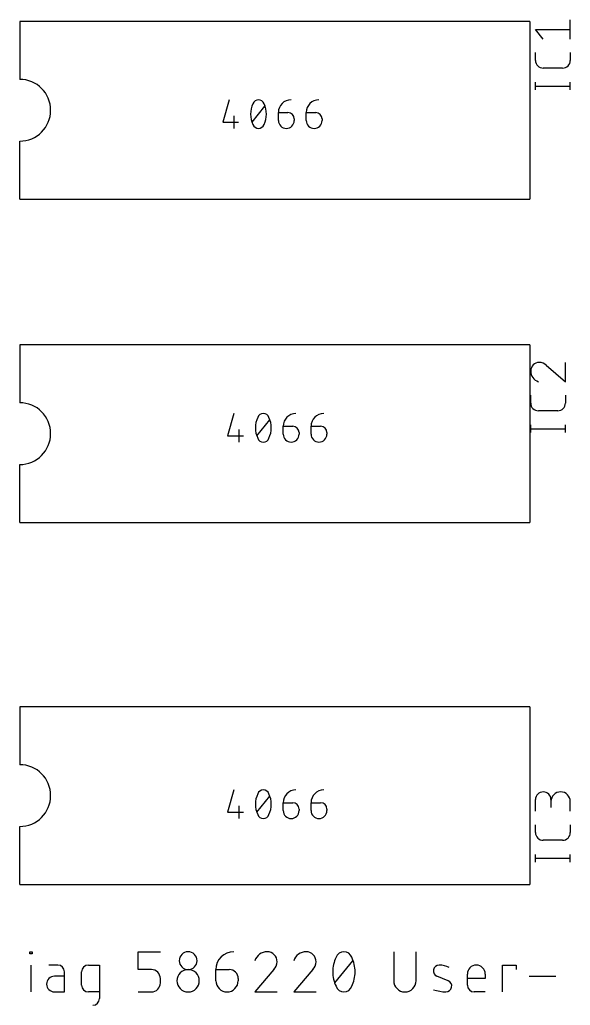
# Model space of a CAD drawing. Extents: x -7.6 to 60.9, y -11.6 to 79.9.
# Drawn here: x 15.91 to 34, y 8.34 to 40.76 of the extents above; entities that cross this region are included whole.
import ezdxf

# ---------------------------------------------------------------- set-up
doc = ezdxf.new("R2010")
doc.units = 0
doc.layers.add('21', color=253, linetype='CONTINUOUS')
doc.layers.add('25', color=253, linetype='CONTINUOUS')

msp = doc.modelspace()

# ---------------------------------------------------------------- linework, layer by layer
at = {"layer": '21'}
for p, q in [((32.6707, 40.7035), (15.9068, 40.7035)), ((15.9068, 40.7035), (15.9068, 38.7985)), ((32.6707, 40.7035), (32.6707, 34.8615)), ((15.9068, 34.8615), (15.9068, 36.7665)), ((15.9068, 34.8615), (32.6707, 34.8615)), ((32.6707, 30.0673), (15.9068, 30.0673)), ((15.9068, 30.0673), (15.9068, 28.1623)), ((32.6707, 30.0673), (32.6707, 24.2253)), ((15.9068, 24.2253), (15.9068, 26.1303)), ((15.9068, 24.2253), (32.6707, 24.2253)), ((32.6707, 18.161), (15.9068, 18.161)), ((15.9068, 18.161), (15.9068, 16.256)), ((32.6707, 18.161), (32.6707, 12.319)), ((15.9068, 12.319), (15.9068, 14.224)), ((15.9068, 12.319), (32.6707, 12.319)), ((16.2423, 10.0295), (16.2423, 10.1029)), ((16.2423, 10.1029), (16.3157, 10.1029)), ((16.3157, 10.1029), (16.3157, 10.0295)), ((19.7952, 9.5158), (19.7952, 10.1029)), ((19.7952, 10.1029), (20.529, 10.1029)), ((28.2016, 10.1029), (28.2016, 9.1489)), ((28.9354, 9.1489), (28.9354, 10.1029)), ((16.3157, 10.0295), (16.2423, 10.0295)), ((26.2694, 9.0756), (26.8564, 9.8093)), ((16.279, 8.782), (16.279, 9.6626)), ((17.1569, 9.6626), (16.8634, 9.6626)), ((17.377, 8.782), (17.377, 9.4425)), ((17.9421, 9.0022), (17.9421, 9.4425)), ((18.1623, 9.6626), (18.5291, 9.6626)), ((18.5291, 9.6626), (18.5291, 8.5619)), ((20.2355, 9.5158), (19.7952, 9.5158)), ((22.3555, 9.5158), (22.7958, 9.5158)), ((22.3555, 9.1489), (22.3555, 9.5158)), ((24.2594, 9.5158), (23.6357, 8.782)), ((25.5396, 9.5158), (24.9159, 8.782)), ((31.7811, 8.782), (31.7811, 9.6626)), ((31.7811, 9.6626), (32.2214, 9.6626)), ((32.2214, 9.6626), (32.2214, 9.5158)), ((17.377, 9.2957), (17.0468, 9.2957)), ((20.529, 9.0756), (20.529, 9.2223)), ((23.0893, 9.2223), (23.0893, 9.1489)), ((29.9894, 9.1489), (29.6225, 9.2957)), ((30.6219, 9.0022), (30.6219, 9.3691)), ((31.2089, 9.2223), (30.6219, 9.2223)), ((31.2089, 9.3691), (31.2089, 9.2223)), ((32.6514, 9.2957), (33.532, 9.2957)), ((17.0468, 8.782), (17.377, 8.782)), ((18.5291, 8.782), (18.1623, 8.782)), ((19.7952, 8.782), (20.2355, 8.782)), ((23.6357, 8.782), (24.3695, 8.782)), ((24.9159, 8.782), (25.6496, 8.782)), ((31.2089, 8.782), (30.8421, 8.782))]:
    msp.add_line(p, q, dxfattribs=at)
for centre, radius, start, end in [((15.9068, 37.7825), 1.016, 270, 90), ((15.9068, 27.1463), 1.016, 270, 90), ((15.9068, 15.24), 1.016, 270, 90), ((21.4423, 9.8093), 0.2935, 0, 180), ((22.9426, 9.5158), 0.587, 90.0003, 180), ((24.0393, 9.6786), 0.4242, 89.9999, 162.0555), ((24.0393, 9.7727), 0.3302, 0, 90), ((25.3194, 9.6786), 0.4242, 89.9999, 162.0555), ((25.3194, 9.7727), 0.3302, 0, 90), ((26.5629, 9.8314), 0.2715, 90.0001, 161.0754), ((26.5629, 9.8314), 0.2715, 18.9239, 89.9999), ((21.4423, 9.8093), 0.2935, 180, 0), ((24.0148, 9.7727), 0.3547, 313.6037, 360), ((25.295, 9.7727), 0.3547, 313.6037, 360), ((27.2844, 9.4425), 1.0884, 154.0108, 180.0001), ((25.8414, 9.4425), 1.0884, 359.9999, 25.9892), ((17.1569, 9.4425), 0.2201, 0, 90), ((18.1623, 9.4425), 0.2201, 90, 180), ((20.2355, 9.2223), 0.2935, 0, 90), ((21.4423, 9.1489), 0.3669, 0, 180), ((22.7958, 9.2223), 0.2935, 0, 90), ((27.2845, 9.4425), 1.0884, 180, 205.989), ((25.8413, 9.4425), 1.0885, 334.011, 360), ((29.6932, 9.4723), 0.1903, 89.1812, 248.1987), ((29.684, 8.8294), 0.8333, 65.7611, 89.1812), ((30.9154, 9.3691), 0.2935, 0, 180), ((17.0468, 9.0389), 0.2568, 90, 270), ((21.4423, 9.1489), 0.3669, 180, 0), ((22.7224, 9.1489), 0.3669, 180, 0), ((28.5685, 9.1489), 0.3669, 180, 0), ((29.9188, 8.9723), 0.1903, 269.1812, 68.1987), ((18.1623, 9.0022), 0.2201, 180, 270), ((20.2355, 9.0756), 0.2935, 270, 0.0006), ((26.5629, 9.0536), 0.2715, 198.925, 269.9998), ((26.5629, 9.0535), 0.2715, 269.9999, 341.0753), ((29.9338, 10.0264), 1.2445, 250.2099, 269.1812), ((30.8421, 9.0022), 0.2201, 180, 270), ((18.309, 8.5619), 0.2201, 270.0008, 0)]:
    msp.add_arc(centre, radius, start, end, dxfattribs=at)
at = {"layer": '25'}
for p, q in [((34.0042, 40.1256), (34.0042, 40.7606)), ((33.1153, 40.1256), (32.8612, 40.4431)), ((32.8612, 40.4431), (34.0042, 40.4431)), ((32.8612, 39.4234), (32.8612, 39.6774)), ((34.0042, 39.6774), (34.0042, 39.4234)), ((33.7503, 39.1694), (33.1153, 39.1694)), ((32.8612, 38.4492), (32.8612, 38.7033)), ((34.0042, 38.4492), (34.0042, 38.7033)), ((32.8612, 38.5763), (34.0042, 38.5763)), ((22.7894, 38.1254), (22.5806, 37.3944)), ((23.5472, 37.3944), (23.9649, 37.9166)), ((24.4094, 37.7077), (24.7227, 37.7077)), ((24.4094, 37.4467), (24.4094, 37.7077)), ((25.3238, 37.7077), (25.6371, 37.7077)), ((25.3238, 37.4467), (25.3238, 37.7077)), ((22.5806, 37.3944), (23.1027, 37.3944)), ((22.9461, 37.6033), (22.9461, 37.1856)), ((24.9315, 37.4989), (24.9315, 37.4467)), ((25.8459, 37.4989), (25.8459, 37.4467)), ((33.2105, 29.3941), (33.8455, 28.8544)), ((33.8455, 28.8544), (33.8455, 29.4894)), ((32.7025, 28.1522), (32.7025, 28.4062)), ((33.8455, 28.4062), (33.8455, 28.1522)), ((33.5915, 27.8982), (32.9565, 27.8982)), ((22.9482, 27.8067), (22.7394, 27.0757)), ((23.706, 27.0757), (24.1236, 27.5978)), ((23.1048, 27.2845), (23.1048, 26.8669)), ((24.5681, 27.389), (24.8814, 27.389)), ((24.5681, 27.1279), (24.5681, 27.389)), ((25.4825, 27.389), (25.7958, 27.389)), ((25.4825, 27.1279), (25.4825, 27.389)), ((32.7025, 27.178), (32.7025, 27.432)), ((32.7025, 27.305), (33.8455, 27.305)), ((33.8455, 27.178), (33.8455, 27.432)), ((22.7394, 27.0757), (23.2615, 27.0757)), ((25.0903, 27.1801), (25.0903, 27.1279)), ((26.0047, 27.1801), (26.0047, 27.1279)), ((22.9482, 15.4242), (22.7394, 14.6932)), ((23.706, 14.6932), (24.1236, 15.2153)), ((24.5681, 15.0065), (24.8814, 15.0065)), ((24.5681, 14.7454), (24.5681, 15.0065)), ((25.4825, 15.0065), (25.7958, 15.0065)), ((25.4825, 14.7454), (25.4825, 15.0065)), ((32.8612, 14.7256), (32.8612, 15.1066)), ((33.3693, 15.1066), (33.3693, 14.8526)), ((34.0042, 14.7256), (34.0042, 15.0431)), ((22.7394, 14.6932), (23.2615, 14.6932)), ((23.1048, 14.902), (23.1048, 14.4844)), ((25.0903, 14.7976), (25.0903, 14.7454)), ((26.0047, 14.7976), (26.0047, 14.7454)), ((32.8612, 14.0234), (32.8612, 14.2774)), ((34.0042, 14.2774), (34.0042, 14.0234)), ((33.7503, 13.7694), (33.1153, 13.7694)), ((32.8612, 13.0493), (32.8612, 13.3033)), ((34.0042, 13.0493), (34.0042, 13.3033)), ((32.8612, 13.1763), (34.0042, 13.1763))]:
    msp.add_line(p, q, dxfattribs=at)
for centre, radius, start, end in [((33.1153, 39.4234), 0.254, 180, 270), ((33.7503, 39.4234), 0.254, 270, 0), ((24.2695, 37.6555), 0.7745, 154.011, 180.0001), ((23.7561, 37.9322), 0.1932, 90.0003, 161.0756), ((23.7561, 37.9322), 0.1932, 18.9247, 90.0003), ((23.2426, 37.6555), 0.7745, 359.9999, 25.989), ((24.8271, 37.7077), 0.4177, 90.0004, 180), ((25.7415, 37.7077), 0.4177, 90.0004, 180), ((24.2695, 37.6555), 0.7745, 180, 205.9887), ((23.2426, 37.6555), 0.7745, 334.0113, 360), ((24.7227, 37.4989), 0.2088, 0, 90), ((25.6371, 37.4989), 0.2088, 0, 90), ((23.7561, 37.3788), 0.1932, 198.9255, 269.9999), ((23.7561, 37.3788), 0.1932, 270, 341.0747), ((24.6704, 37.4467), 0.2611, 180, 0), ((25.5848, 37.4467), 0.2611, 180, 0), ((32.9883, 29.2036), 0.2858, 90, 180), ((33.0696, 29.2036), 0.3671, 180, 252.0547), ((32.9883, 29.1825), 0.3069, 43.6027, 90.0001), ((32.9565, 28.1522), 0.254, 180, 270), ((33.5915, 28.1522), 0.254, 270, 0), ((24.4282, 27.3368), 0.7745, 154.011, 180.0001), ((23.9148, 27.6135), 0.1932, 90.0003, 161.0756), ((23.9148, 27.6135), 0.1932, 18.9247, 90.0003), ((23.4014, 27.3368), 0.7745, 359.9999, 25.989), ((24.9858, 27.389), 0.4177, 90.0004, 180), ((25.9002, 27.389), 0.4177, 90.0004, 180), ((24.4282, 27.3368), 0.7745, 180, 205.9887), ((23.4014, 27.3368), 0.7745, 334.0113, 360), ((24.8814, 27.1801), 0.2088, 0, 90), ((25.7958, 27.1801), 0.2088, 0, 90), ((23.9148, 27.06), 0.1932, 198.9255, 269.9999), ((23.9148, 27.06), 0.1932, 270, 341.0747), ((24.8292, 27.1279), 0.2611, 180, 0), ((25.7436, 27.1279), 0.2611, 180, 0), ((24.4282, 14.9543), 0.7745, 154.011, 180.0001), ((23.9148, 15.231), 0.1932, 90.0003, 161.0756), ((23.9148, 15.231), 0.1932, 18.9247, 90.0003), ((23.4014, 14.9543), 0.7745, 359.9999, 25.989), ((24.9858, 15.0065), 0.4177, 90.0004, 180), ((25.9002, 15.0065), 0.4177, 90.0004, 180), ((33.1153, 15.1066), 0.254, 0, 180), ((33.6868, 15.0431), 0.3175, 0, 180), ((24.4282, 14.9543), 0.7745, 180, 205.9887), ((23.4014, 14.9543), 0.7745, 334.0113, 360), ((24.8814, 14.7976), 0.2088, 0, 90), ((25.7958, 14.7976), 0.2088, 0, 90), ((23.9148, 14.6775), 0.1932, 198.9255, 269.9999), ((23.9148, 14.6775), 0.1932, 270, 341.0747), ((24.8292, 14.7454), 0.2611, 180, 0), ((25.7436, 14.7454), 0.2611, 180, 0), ((33.1153, 14.0234), 0.254, 180, 270), ((33.7503, 14.0234), 0.254, 270, 0)]:
    msp.add_arc(centre, radius, start, end, dxfattribs=at)

doc.saveas('drawing.dxf')
